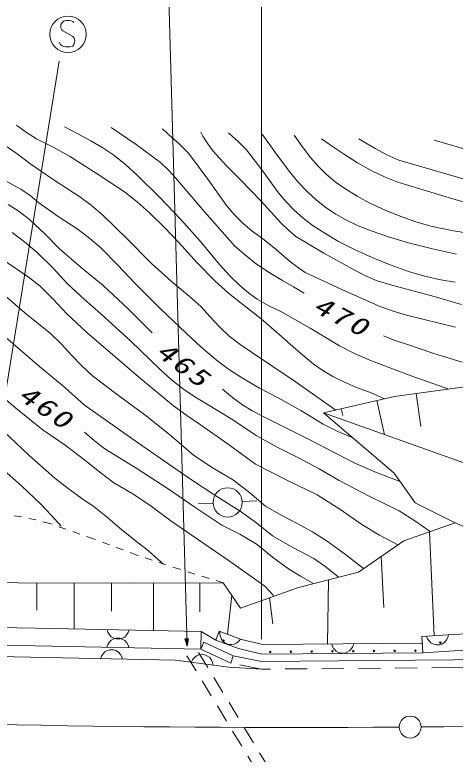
# Model space of a CAD drawing. Units: millimetres, scale not verified. Extents: x 40000 to 680000, y 20000 to 380000.
# Drawn here: x 244309 to 274320, y 270856 to 321248 of the extents above; entities that cross this region are included whole.
import ezdxf

# ---------------------------------------------------------------- set-up
doc = ezdxf.new("R2010")
doc.units = ezdxf.units.MM
doc.header["$LTSCALE"] = 1000
for name, pattern in [('USER1', [2.5, 1.5, -1]), ('USER3', [2, 1.2, -0.8]), ('USER4', [1, 0.5, -0.5])]:
    doc.linetypes.add(name, pattern=pattern)
for name, color, linetype, lineweight in [('S-BGD', 1, 'Continuous', 13), ('S-BGD-HTXT', 6, 'Continuous', 13), ('S-BMK', 3, 'Continuous', 13)]:
    doc.layers.add(name, color=color, linetype=linetype, lineweight=lineweight)
doc.styles.add('ＭＳ ゴシック', font='')
doc.styles.get('ＭＳ ゴシック').set_extended_font_data('MS Gothic')

msp = doc.modelspace()

# ---------------------------------------------------------------- linework, layer by layer
at = {"layer": 'S-BGD'}
for p, q in [((247455, 320594), (247448, 320450)), ((247536, 320731), (247455, 320594)), ((247673, 320825), (247536, 320731)), ((247836, 320869), (247673, 320825)), ((248030, 320869), (247836, 320869)), ((248161, 320844), (248030, 320869)), ((248255, 320800), (248161, 320844)), ((248323, 320725), (248255, 320800)), ((247448, 320450), (247455, 320356)), ((247455, 320356), (247505, 320231)), ((247505, 320231), (247592, 320162)), ((247592, 320162), (248273, 319769)), ((248273, 319769), (248348, 319656)), ((248348, 319656), (248398, 319500)), ((248398, 319500), (248386, 319350)), ((247430, 319231), (247342, 319375)), ((247530, 319137), (247430, 319231)), ((247648, 319081), (247530, 319137)), ((247773, 319062), (247648, 319081)), ((248061, 319062), (247773, 319062)), ((248255, 319119), (248061, 319062)), ((248342, 319231), (248255, 319119)), ((248386, 319350), (248342, 319231)), ((240728, 277281), (247327, 318092)), ((244434, 313732), (245096, 313235)), ((248609, 313143), (247695, 313605)), ((250877, 313563), (252569, 312398)), ((254569, 313289), (254348, 313477)), ((245096, 313235), (245790, 312790)), ((249501, 312665), (248609, 313143)), ((254789, 313099), (254569, 313289)), ((255488, 312473), (254789, 313099)), ((257057, 313117), (256982, 313257)), ((257132, 312978), (257057, 313117)), ((257456, 312444), (257132, 312978)), ((258897, 313177), (258867, 313203)), ((258928, 313151), (258897, 313177)), ((259527, 312618), (258928, 313151)), ((262071, 311843), (261163, 313111)), ((263895, 312262), (263340, 313039)), ((245790, 312790), (246927, 312223)), ((250297, 312189), (249501, 312665)), ((256141, 311807), (255488, 312473)), ((257826, 311950), (257456, 312444)), ((260087, 312039), (259527, 312618)), ((265962, 312275), (265211, 312798)), ((268314, 312454), (267746, 312797)), ((268877, 312125), (268314, 312454)), ((275163, 312038), (272888, 312700)), ((244475, 311779), (243580, 312389)), ((246927, 312223), (248032, 311604)), ((251051, 311670), (250297, 312189)), ((252569, 312398), (254228, 311181)), ((258745, 310954), (257826, 311950)), ((261206, 310593), (260087, 312039)), ((264468, 311515), (263895, 312262)), ((266709, 311768), (265962, 312275)), ((269670, 311700), (268877, 312125)), ((245330, 311124), (244475, 311779)), ((248032, 311604), (249925, 310414)), ((251865, 311013), (251051, 311670)), ((257458, 310056), (256141, 311807)), ((263002, 310592), (262071, 311843)), ((264976, 310928), (264468, 311515)), ((267662, 311163), (266709, 311768)), ((270477, 311334), (269670, 311700)), ((246990, 309982), (245330, 311124)), ((252642, 310308), (251865, 311013)), ((254228, 311181), (254757, 310685)), ((259699, 310008), (258745, 310954)), ((265520, 310391), (264976, 310928)), ((268640, 310613), (267662, 311163)), ((275250, 309957), (270477, 311334)), ((249925, 310414), (251781, 309175)), ((254757, 310685), (255251, 310139)), ((262270, 309121), (261206, 310593)), ((263605, 309869), (263002, 310592)), ((269508, 310199), (268640, 310613)), ((244719, 309362), (243121, 310230)), ((248677, 308896), (246990, 309982)), ((254164, 308819), (252642, 310308)), ((255251, 310139), (257254, 307794)), ((258731, 308262), (257458, 310056)), ((261080, 308571), (259699, 310008)), ((266139, 309875), (265520, 310391)), ((270402, 309840), (269508, 310199)), ((264253, 309187), (263605, 309869)), ((266799, 309403), (266139, 309875)), ((274154, 308705), (270402, 309840)), ((245349, 308925), (244719, 309362)), ((245944, 308438), (245349, 308925)), ((251781, 309175), (252643, 308497)), ((262772, 308516), (262270, 309121)), ((264873, 308618), (264253, 309187)), ((267639, 308885), (266799, 309403)), ((247271, 307500), (245944, 308438)), ((249514, 308265), (248677, 308896)), ((252643, 308497), (253475, 307766)), ((255632, 307297), (254164, 308819)), ((262427, 307081), (261080, 308571)), ((263313, 307960), (262772, 308516)), ((265523, 308103), (264873, 308618)), ((268511, 308418), (267639, 308885)), ((269551, 307929), (268511, 308418)), ((277919, 307629), (274154, 308705)), ((244612, 307837), (243857, 308327)), ((250307, 307593), (249514, 308265)), ((259257, 307642), (258731, 308262)), ((263959, 307395), (263313, 307960)), ((266177, 307662), (265523, 308103)), ((270610, 307496), (269551, 307929)), ((245321, 307307), (244612, 307837)), ((248635, 306611), (247271, 307500)), ((251986, 305961), (250307, 307593)), ((253475, 307766), (254511, 306754)), ((257254, 307794), (259305, 305487)), ((259818, 307073), (259257, 307642)), ((264647, 306874), (263959, 307395)), ((266863, 307272), (266177, 307662)), ((271630, 307144), (270610, 307496)), ((246359, 306318), (245321, 307307)), ((256966, 305791), (255632, 307297)), ((260491, 306512), (259818, 307073)), ((262932, 306586), (262427, 307081)), ((267711, 306866), (266863, 307272)), ((272657, 306852), (271630, 307144)), ((245000, 305762), (244139, 306412)), ((249420, 306008), (248635, 306611)), ((254511, 306754), (255505, 305698)), ((261195, 306002), (260491, 306512)), ((263467, 306145), (262932, 306586)), ((265498, 306309), (264647, 306874)), ((268583, 306515), (267711, 306866)), ((269851, 306086), (268583, 306515)), ((274209, 306529), (272657, 306852)), ((275764, 306267), (274209, 306529)), ((247354, 305289), (246359, 306318)), ((250166, 305360), (249420, 306008)), ((253621, 304288), (251986, 305961)), ((262129, 305263), (261195, 306002)), ((265378, 305005), (263467, 306145)), ((266370, 305801), (265498, 306309)), ((271137, 305713), (269851, 306086)), ((245817, 305070), (245000, 305762)), ((255505, 305698), (256711, 304375)), ((258268, 304230), (256966, 305791)), ((259305, 305487), (260023, 304856)), ((267501, 305225), (266370, 305801)), ((272773, 305299), (271137, 305713)), ((244515, 303862), (242419, 305296)), ((246896, 304002), (245817, 305070)), ((248829, 304015), (247354, 305289)), ((251337, 304191), (250166, 305360)), ((263016, 304483), (262129, 305263)), ((267334, 303909), (265378, 305005)), ((268664, 304701), (267501, 305225)), ((274411, 304945), (272773, 305299)), ((256711, 304375), (257963, 303091)), ((260023, 304856), (260790, 304263)), ((263542, 304060), (263016, 304483)), ((269895, 304199), (268664, 304701)), ((245300, 303324), (244515, 303862)), ((247925, 302898), (246896, 304002)), ((250336, 302794), (248829, 304015)), ((252461, 302985), (251337, 304191)), ((254965, 303095), (253621, 304288)), ((258944, 303480), (258268, 304230)), ((260790, 304263), (261651, 303680)), ((264095, 303692), (263542, 304060)), ((268161, 303489), (267334, 303909)), ((271134, 303759), (269895, 304199)), ((259656, 302781), (258944, 303480)), ((261651, 303680), (262553, 303143)), ((266589, 302521), (264095, 303692)), ((269010, 303125), (268161, 303489)), ((272170, 303450), (271134, 303759)), ((273209, 303204), (272170, 303450)), ((246037, 302748), (245300, 303324)), ((249026, 301858), (247925, 302898)), ((254198, 301246), (252461, 302985)), ((256349, 301947), (254965, 303095)), ((257963, 303091), (258876, 302274)), ((262553, 303143), (263296, 302712)), ((270006, 302812), (269010, 303125)), ((274321, 303018), (273209, 303204)), ((245003, 300926), (243296, 302385)), ((246955, 301839), (246037, 302748)), ((252028, 301200), (250336, 302794)), ((260230, 302295), (259656, 302781)), ((263296, 302712), (264036, 302276)), ((269102, 301408), (266589, 302521)), ((271013, 302558), (270006, 302812)), ((272889, 302056), (271013, 302558)), ((250169, 300862), (249026, 301858)), ((256999, 301342), (256349, 301947)), ((258876, 302274), (259838, 301495)), ((260832, 301865), (260230, 302295)), ((261614, 301422), (260832, 301865)), ((274740, 301497), (272889, 302056)), ((247827, 300891), (246955, 301839)), ((259838, 301495), (261088, 300520)), ((262433, 301028), (261614, 301422)), ((270035, 301065), (269102, 301408)), ((246741, 299519), (245003, 300926)), ((249227, 299602), (247827, 300891)), ((252209, 298997), (250169, 300862)), ((253679, 299562), (252028, 301200)), ((255981, 299548), (254198, 301246)), ((257608, 300692), (256999, 301342)), ((264447, 299880), (262433, 301028)), ((270990, 300778), (270035, 301065)), ((258251, 299993), (257608, 300692)), ((261088, 300520), (262309, 299492)), ((274351, 299970), (270990, 300778)), ((258926, 299346), (258251, 299993)), ((266428, 298681), (264447, 299880)), ((246002, 297277), (243387, 299522)), ((247483, 298799), (246741, 299519)), ((250669, 298356), (249227, 299602)), ((256989, 298619), (255981, 299548)), ((259669, 298778), (258926, 299346)), ((262309, 299492), (263457, 298449)), ((269429, 299374), (270156, 299077)), ((254216, 297081), (252209, 298997)), ((270156, 299077), (270926, 298829)), ((270926, 298829), (272855, 298172)), ((248176, 298042), (247483, 298799)), ((252875, 296452), (250669, 298356)), ((258034, 297736), (256989, 298619)), ((260443, 298261), (259669, 298778)), ((263457, 298449), (264643, 297452)), ((267510, 298145), (266428, 298681)), ((248874, 297315), (248176, 298042)), ((263336, 296307), (260443, 298261)), ((268620, 297663), (267510, 298145)), ((272855, 298172), (274800, 297574)), ((249608, 296637), (248874, 297315)), ((258881, 297103), (258034, 297736)), ((264643, 297452), (265299, 296997)), ((271254, 296671), (268620, 297663)), ((247538, 295997), (246002, 297277)), ((254997, 296380), (254216, 297081)), ((259754, 296526), (258881, 297103)), ((265299, 296997), (265988, 296593)), ((251367, 295292), (249608, 296637)), ((255114, 294600), (252875, 296452)), ((255806, 295734), (254997, 296380)), ((260989, 295811), (259754, 296526)), ((266186, 294310), (263336, 296307)), ((265988, 296593), (266812, 296189)), ((270184, 295238), (279070, 296446)), ((273888, 295742), (271254, 296671)), ((242754, 295815), (244485, 294350)), ((249037, 294670), (247538, 295997)), ((262245, 295154), (260989, 295811)), ((266812, 296189), (267669, 295836)), ((267669, 295836), (268600, 295483)), ((256581, 295212), (255806, 295734)), ((259142, 295177), (258458, 295729)), ((268600, 295483), (269507, 295081)), ((271665, 295440), (271971, 293183)), ((253164, 293994), (251367, 295292)), ((257383, 294744), (256581, 295212)), ((259835, 294659), (259142, 295177)), ((263802, 294279), (262245, 295154)), ((265337, 294114), (270184, 295238)), ((268972, 294957), (269513, 292627)), ((244485, 294350), (246253, 292933)), ((252675, 292091), (249037, 294670)), ((256021, 293932), (255114, 294600)), ((259089, 293686), (257383, 294744)), ((260477, 294265), (259835, 294659)), ((266549, 294395), (266657, 293929)), ((254849, 292635), (253164, 293994)), ((256963, 293314), (256021, 293932)), ((261151, 293923), (260477, 294265)), ((264330, 292331), (261151, 293923)), ((265330, 293353), (263802, 294279)), ((274898, 290709), (265337, 294114)), ((265337, 294114), (270160, 290012)), ((258853, 291990), (256963, 293314)), ((260751, 292586), (259089, 293686)), ((266320, 292855), (265330, 293353)), ((243540, 292868), (245270, 291247)), ((246253, 292933), (247731, 291908)), ((249064, 292795), (249733, 292218)), ((267339, 292411), (266320, 292855)), ((256493, 291231), (254849, 292635)), ((262181, 291790), (260751, 292586)), ((267470, 290692), (264330, 292331)), ((247731, 291908), (249182, 290828)), ((249733, 292218), (250451, 291679)), ((256354, 289557), (252675, 292091)), ((260707, 290618), (258853, 291990)), ((263635, 291050), (262181, 291790)), ((250451, 291679), (252630, 290337)), ((245270, 291247), (247037, 289675)), ((249182, 290828), (250099, 290069)), ((257833, 290353), (256493, 291231)), ((265041, 290308), (263635, 291050)), ((243385, 290375), (244758, 289156)), ((252630, 290337), (254769, 288947)), ((259212, 289524), (257833, 290353)), ((262793, 289551), (260707, 290618)), ((266416, 289515), (265041, 290308)), ((269011, 290034), (267470, 290692)), ((250099, 290069), (251050, 289360)), ((270567, 289436), (269011, 290034)), ((270160, 290012), (271595, 287984)), ((247037, 289675), (247944, 288958)), ((251050, 289360), (252342, 288592)), ((258000, 288459), (256354, 289557)), ((260331, 288668), (259212, 289524)), ((264905, 288539), (262793, 289551)), ((268448, 288448), (266416, 289515)), ((244758, 289156), (246091, 287893)), ((247944, 288958), (248886, 288289)), ((254769, 288947), (256573, 287687)), ((248886, 288289), (249719, 287710)), ((252342, 288592), (253612, 287767)), ((259669, 287417), (258000, 288459)), ((261404, 287772), (260331, 288668)), ((266450, 287551), (264905, 288539)), ((270506, 287436), (268448, 288448)), ((246091, 287893), (246788, 287153)), ((253612, 287767), (254947, 286767)), ((257815, 287976), (256816, 287937)), ((259813, 288071), (260811, 288128)), ((262463, 287154), (261404, 287772)), ((271595, 287984), (274320, 286614)), ((249719, 287710), (250524, 287076)), ((256573, 287687), (258410, 286477)), ((260792, 286603), (259669, 287417)), ((267957, 286517), (266450, 287551)), ((271574, 286756), (270506, 287436)), ((246788, 287153), (247475, 286389)), ((250524, 287076), (251592, 286143)), ((254947, 286767), (256323, 285812)), ((263547, 286590), (262463, 287154)), ((272612, 286024), (271574, 286756)), ((258410, 286477), (259635, 285845)), ((261869, 285747), (260792, 286603)), ((264591, 286005), (263547, 286590)), ((269166, 285793), (267957, 286517)), ((274320, 286614), (270816, 285404)), ((282719, 282961), (274320, 286614)), ((251592, 286143), (252707, 285251)), ((256323, 285812), (258850, 284088)), ((259635, 285845), (260833, 285159)), ((263262, 284940), (261869, 285747)), ((265602, 285369), (264591, 286005)), ((270406, 285121), (269166, 285793)), ((272568, 286009), (272884, 278922)), ((252707, 285251), (253411, 284710)), ((266855, 284466), (265602, 285369)), ((270816, 285404), (267725, 283269)), ((260833, 285159), (261875, 284296)), ((264682, 284188), (263262, 284940)), ((253411, 284710), (254084, 284118)), ((261875, 284296), (262957, 283479)), ((268076, 283512), (266855, 284466)), ((269270, 284337), (269460, 280853)), ((254084, 284118), (254252, 283962)), ((254252, 283962), (254427, 283798)), ((258850, 284088), (261349, 282310)), ((265535, 283598), (264682, 284188)), ((262957, 283479), (263767, 282986)), ((267725, 283269), (263635, 282207)), ((266356, 282956), (265535, 283598)), ((244550, 282529), (236083, 283046)), ((263767, 282986), (264608, 282519)), ((265680, 282738), (265619, 278364)), ((244550, 282529), (252172, 282515)), ((245820, 282526), (245817, 280677)), ((248361, 282522), (248355, 279395)), ((250902, 282517), (250898, 280614)), ((258498, 282544), (252172, 282515)), ((253753, 282522), (253768, 279289)), ((256916, 282537), (256926, 280551)), ((259696, 280817), (258498, 282544)), ((263635, 282207), (259696, 280817)), ((261349, 282310), (261647, 281998)), ((261647, 281998), (261937, 281678)), ((259097, 281680), (258798, 279035)), ((261666, 281512), (261889, 279748)), ((274196, 279007), (287703, 279706)), ((245709, 279446), (239153, 279565)), ((256998, 279226), (245709, 279446)), ((250657, 279177), (250604, 279351)), ((250744, 279029), (250657, 279177)), ((252103, 279322), (252040, 279150)), ((256998, 279226), (256975, 278026)), ((258014, 278630), (256998, 279226)), ((258239, 279240), (258014, 278630)), ((259750, 278685), (258239, 279240)), ((258284, 279040), (258290, 279221)), ((250887, 278861), (250744, 279029)), ((250883, 278629), (251050, 278716)), ((251050, 278768), (250887, 278861)), ((251225, 278712), (251050, 278768)), ((251050, 278716), (251227, 278765)), ((251458, 278708), (251225, 278712)), ((251227, 278765), (251459, 278760)), ((251635, 278757), (251458, 278708)), ((251459, 278760), (251635, 278704)), ((251802, 278844), (251635, 278757)), ((251635, 278704), (251798, 278611)), ((251947, 279006), (251802, 278844)), ((252040, 279150), (251947, 279006)), ((258318, 278872), (258284, 279040)), ((258398, 278666), (258318, 278872)), ((258522, 278525), (258398, 278666)), ((259698, 278704), (259583, 278563)), ((261210, 278325), (259750, 278685)), ((272038, 278868), (274196, 279007)), ((272109, 277770), (272038, 278868)), ((272436, 278721), (272369, 278889)), ((272535, 278580), (272436, 278721)), ((273817, 278809), (273736, 278658)), ((273865, 278985), (273817, 278809)), ((245687, 278247), (239117, 278366)), ((256975, 278026), (245687, 278247)), ((250581, 278151), (250645, 278322)), ((250645, 278322), (250737, 278467)), ((250737, 278467), (250883, 278629)), ((251798, 278611), (251941, 278443)), ((251941, 278443), (252028, 278295)), ((252028, 278295), (252081, 278122)), ((256975, 278026), (257195, 278497)), ((259194, 277565), (257195, 278497)), ((259560, 278062), (258014, 278630)), ((258669, 278415), (258522, 278525)), ((258888, 278335), (258669, 278415)), ((259071, 278323), (258888, 278335)), ((259257, 278351), (259071, 278323)), ((259448, 278456), (259257, 278351)), ((259583, 278563), (259448, 278456)), ((272103, 278420), (261210, 278325)), ((265964, 278194), (265906, 278366)), ((266055, 278049), (265964, 278194)), ((267348, 278206), (267259, 278059)), ((267406, 278379), (267348, 278206)), ((272691, 278425), (272535, 278580)), ((272862, 278346), (272691, 278425)), ((273041, 278305), (272862, 278346)), ((273273, 278320), (273041, 278305)), ((273446, 278383), (273273, 278320)), ((273605, 278484), (273446, 278383)), ((273736, 278658), (273605, 278484)), ((274260, 277908), (287703, 278604)), ((255258, 277255), (229095, 277798)), ((250211, 277532), (250304, 277676)), ((250304, 277676), (250450, 277838)), ((250450, 277838), (250617, 277925)), ((250617, 277925), (250794, 277974)), ((250794, 277974), (251027, 277969)), ((251027, 277969), (251202, 277913)), ((251202, 277913), (251365, 277819)), ((251365, 277819), (251508, 277651)), ((259032, 277066), (256975, 278026)), ((261134, 277675), (259560, 278062)), ((272109, 277770), (261134, 277675)), ((266203, 277885), (266055, 278049)), ((266369, 277796), (266203, 277885)), ((266545, 277745), (266369, 277796)), ((266778, 277747), (266545, 277745)), ((266954, 277802), (266778, 277747)), ((267118, 277893), (266954, 277802)), ((267259, 278059), (267118, 277893)), ((272109, 277770), (274260, 277908)), ((293174, 277666), (274230, 277279)), ((250148, 277361), (250211, 277532)), ((251508, 277651), (251595, 277503)), ((251595, 277503), (251647, 277330)), ((258886, 276779), (255258, 277255)), ((256328, 277115), (256410, 277278)), ((256410, 277278), (256519, 277411)), ((256519, 277411), (256681, 277556)), ((256681, 277556), (256857, 277624)), ((256857, 277624), (257038, 277653)), ((257038, 277653), (257269, 277623)), ((257269, 277623), (257437, 277548)), ((257437, 277548), (257589, 277437)), ((257589, 277437), (257712, 277255)), ((257712, 277255), (257782, 277098)), ((259194, 277565), (259032, 277066)), ((261127, 277172), (259194, 277565)), ((274230, 277279), (261127, 277172)), ((257782, 277098), (257816, 276920)), ((261114, 276663), (258886, 276779))]:
    msp.add_line(p, q, dxfattribs=at)
at = {"layer": 'S-BGD', "linetype": 'USER4'}
for p, q in [((244764, 287027), (243138, 287242)), ((245745, 286829), (244764, 287027)), ((246700, 286575), (245745, 286829)), ((249677, 285530), (246700, 286575)), ((252628, 284430), (249677, 285530)), ((255560, 283457), (252628, 284430)), ((258498, 282544), (255560, 283457))]:
    msp.add_line(p, q, dxfattribs=at)
at = {"layer": 'S-BGD', "linetype": 'USER3'}
for p, q in [((262649, 268224), (256432, 278460)), ((261855, 267990), (255748, 278044))]:
    msp.add_line(p, q, dxfattribs=at)
at = {"layer": 'S-BGD', "linetype": 'USER1'}
for p, q in [((261114, 276663), (259032, 277066)), ((274238, 276759), (261131, 276652)), ((293188, 277146), (274238, 276759))]:
    msp.add_line(p, q, dxfattribs=at)
at = {"layer": 'S-BGD'}
for centre, radius in [((247936, 319919), 1244), ((258814, 288015), 995), ((258536, 278598), 49.8), ((273309, 278460), 49.8), ((261714, 277830), 49.8), ((263128, 277842), 49.8), ((264542, 277854), 49.8), ((265956, 277867), 49.8), ((267371, 277879), 49.8), ((268785, 277891), 49.8), ((270199, 277903), 49.8), ((271613, 277916), 49.8)]:
    msp.add_circle(centre, radius, dxfattribs=at)
at = {"layer": 'S-BGD-HTXT'}
for p, q in [((261127, 278704), (261127, 341871)), ((256044, 278216), (254571, 331168)), ((256155, 278719), (255905, 278712)), ((255905, 278712), (256044, 278216)), ((255924, 278700), (256137, 278706)), ((256043, 278267), (255924, 278700)), ((255944, 278682), (256118, 278687)), ((256041, 278318), (255944, 278682)), ((255963, 278664), (256100, 278668)), ((256100, 278668), (256040, 278368)), ((256118, 278687), (256041, 278318)), ((256137, 278706), (256043, 278268)), ((256044, 278216), (256155, 278719)), ((256040, 278368), (255963, 278664)), ((255982, 278646), (256082, 278648)), ((256038, 278419), (255982, 278646)), ((256001, 278627), (256064, 278629)), ((256037, 278469), (256001, 278627)), ((256021, 278609), (256046, 278610)), ((256036, 278521), (256021, 278609)), ((256033, 278609), (256036, 278521)), ((256046, 278610), (256036, 278521)), ((256064, 278629), (256037, 278469)), ((256082, 278648), (256038, 278419))]:
    msp.add_line(p, q, dxfattribs=at)
at = {"layer": 'S-BMK'}
msp.add_circle((271251, 272706), 746, dxfattribs=at)
for start, end in [(270.48122, 276.12485), (267.20657, 270.39525)]:
    msp.add_arc((263603, 1272677), 1000000, start, end, dxfattribs=at)

# ---------------------------------------------------------------- texts
at = {"layer": 'S-BGD', "char_height": 1246, "attachment_point": 7, "style": 'ＭＳ ゴシック'}
for s, insert, rotation in [('\\T1.18;\\W1.35;\\Q15;470', (264515, 301054), 332.3), ('\\T1.18;\\W1.35;\\Q15;465', (253817, 298101), 322.9), ('\\T1.18;\\W1.35;\\Q15;460', (244425, 295102), 325.7)]:
    msp.add_mtext(s, dxfattribs=dict(at, insert=insert, rotation=rotation))

doc.saveas('drawing.dxf')
